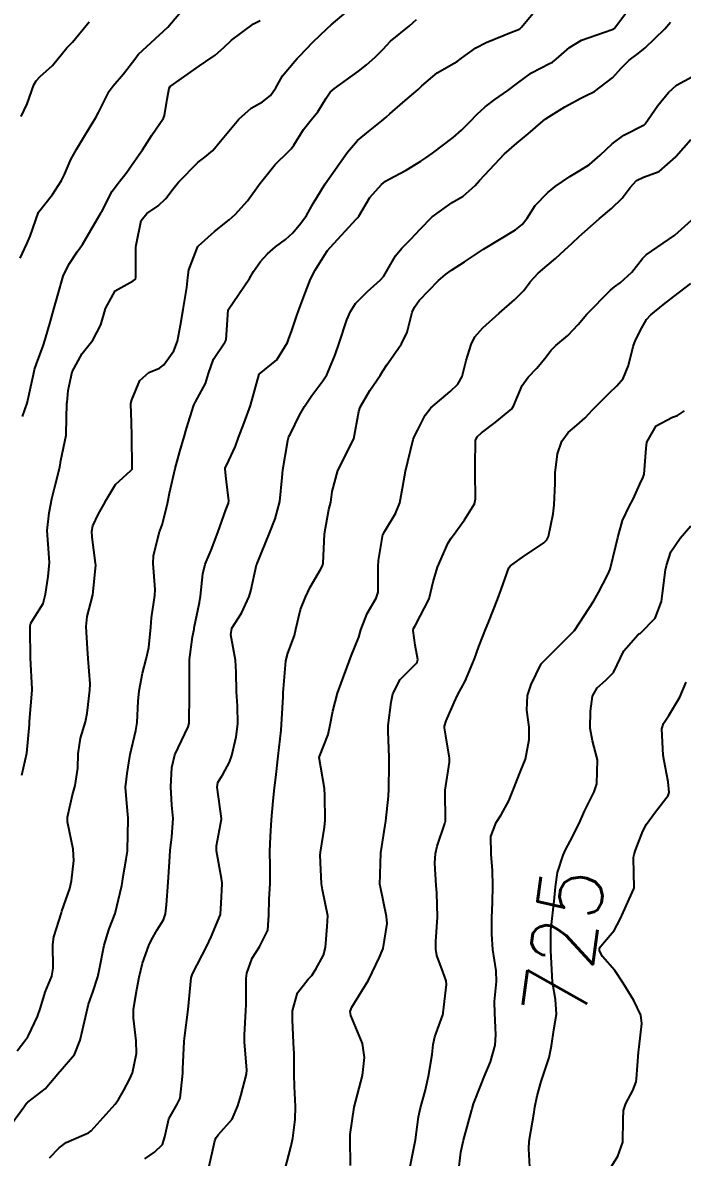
# Model space of a CAD drawing. Header units: metres. Extents: x 298520 to 308411, y 7433745 to 7450750.
# Drawn here: x 299905 to 299946.4, y 7449355.4 to 7449426.7 of the extents above; entities that cross this region are included whole.
import ezdxf
from ezdxf.enums import TextEntityAlignment as Align

# ---------------------------------------------------------------- set-up
doc = ezdxf.new("R2010")
doc.units = ezdxf.units.M
doc.header["$LTSCALE"] = 10
for name, color, linetype in [('Cotas', 45, 'Continuous'), ('Curvas de Nivel 1m', 11, 'Continuous'), ('Curvas de Nivel 5m', 15, 'Continuous')]:
    doc.layers.add(name, color=color, linetype=linetype)
doc.styles.add('Style-STANDARD', font='STANDARD.shx')

msp = doc.modelspace()

# ---------------------------------------------------------------- linework, layer by layer
at = {"layer": 'Curvas de Nivel 1m', "flags": 128}
for points, elevation in [([(299904.839, 7449411.892), (299905.262, 7449412.777), (299905.472, 7449413.271), (299905.983, 7449414.77), (299906.871, 7449415.89), (299907.442, 7449416.756), (299907.625, 7449417.146), (299908.026, 7449418.08), (299908.388, 7449418.745), (299908.893, 7449419.589), (299909.585, 7449420.727), (299909.755, 7449421.027), (299910.067, 7449421.659), (299910.425, 7449422.369), (299910.674, 7449422.714), (299911.335, 7449423.463), (299912.101, 7449424.472), (299912.197, 7449424.604), (299912.281, 7449424.698), (299914.12, 7449426.406), (299914.352, 7449426.668), (299915.162, 7449427.635)], 713), ([(299903.79, 7449356.793), (299905.056, 7449358.519), (299905.235, 7449358.771), (299905.274, 7449358.81), (299905.314, 7449358.842), (299906.409, 7449359.677), (299907.306, 7449360.75), (299907.322, 7449360.772), (299907.343, 7449360.793), (299908.259, 7449361.836), (299908.605, 7449362.738), (299908.747, 7449363.362), (299909.058, 7449364.733), (299909.135, 7449364.993), (299909.403, 7449365.755), (299909.715, 7449366.725), (299909.81, 7449367.118), (299910.109, 7449368.72), (299910.422, 7449369.741), (299910.806, 7449370.71), (299911.232, 7449372.455), (299911.261, 7449372.703), (299911.29, 7449372.899), (299911.504, 7449374.117), (299911.584, 7449374.627), (299911.588, 7449374.699), (299911.617, 7449376.614), (299911.617, 7449376.699), (299911.542, 7449377.628), (299911.46, 7449378.61), (299911.459, 7449378.701), (299911.466, 7449378.789), (299911.565, 7449379.495), (299911.719, 7449380.56), (299911.742, 7449380.698), (299912.096, 7449382.197), (299912.185, 7449382.694), (299912.259, 7449384.051), (299912.32, 7449384.693), (299912.533, 7449385.798), (299912.762, 7449386.689), (299912.93, 7449387.417), (299913.048, 7449388.686), (299913.094, 7449389.274), (299913.306, 7449390.684), (299913.322, 7449391.069), (299913.202, 7449392.685), (299913.221, 7449393.192), (299913.598, 7449394.681), (299913.636, 7449394.79), (299913.75, 7449395.135), (299914.08, 7449396.364), (299914.146, 7449396.674), (299914.227, 7449397.122), (299914.581, 7449398.668), (299914.869, 7449399.73), (299915.142, 7449400.66), (299915.294, 7449401.184), (299915.742, 7449402.652), (299915.845, 7449402.857), (299916.487, 7449404.014), (299916.67, 7449404.642), (299916.986, 7449405.529), (299917.726, 7449406.632), (299917.773, 7449406.752), (299917.913, 7449408.63), (299919.245, 7449410.61), (299919.508, 7449411.037), (299919.949, 7449411.676), (299920.387, 7449412.165), (299920.882, 7449412.591), (299921.501, 7449413.051), (299921.972, 7449413.476), (299922.479, 7449414.073), (299922.822, 7449414.572), (299923.254, 7449415.308), (299924.013, 7449416.56), (299925.405, 7449418.539), (299926.04, 7449419.275), (299926.722, 7449419.848), (299927.571, 7449420.515), (299927.829, 7449420.74), (299928.06, 7449420.952), (299928.893, 7449421.675), (299929.839, 7449422.484), (299930.085, 7449422.717), (299931.039, 7449423.525), (299932.1, 7449424.129), (299932.307, 7449424.252), (299932.568, 7449424.455), (299933.465, 7449425.091), (299934.113, 7449425.439), (299935.822, 7449426.117), (299936.121, 7449426.238), (299936.233, 7449426.297), (299936.34, 7449426.408), (299937.162, 7449427.375)], 717), ([(299906.689, 7449355.346), (299907.285, 7449355.97), (299907.723, 7449356.311), (299908.696, 7449356.736), (299909.12, 7449356.906), (299909.296, 7449357.035), (299910.799, 7449358.708), (299911.013, 7449359.009), (299911.326, 7449359.556), (299911.729, 7449360.304), (299911.891, 7449360.695), (299912.147, 7449361.9), (299912.125, 7449362.692), (299911.961, 7449364.118), (299911.968, 7449364.694), (299912.167, 7449365.931), (299912.307, 7449366.691), (299912.525, 7449367.586), (299912.918, 7449368.685), (299913.086, 7449369.036), (299913.448, 7449369.673), (299913.835, 7449370.296), (299913.976, 7449370.672), (299914.032, 7449371.235), (299914.142, 7449372.67), (299914.229, 7449373.942), (299914.267, 7449374.669), (299914.363, 7449375.509), (299914.444, 7449376.666), (299914.374, 7449377.5), (299914.309, 7449378.669), (299914.364, 7449379.875), (299914.556, 7449380.665), (299915.384, 7449382.436), (299915.449, 7449382.652), (299915.472, 7449384.503), (299915.48, 7449384.652), (299915.479, 7449384.798), (299915.48, 7449386.653), (299915.667, 7449388.083), (299915.761, 7449388.56), (299915.779, 7449388.649), (299916.108, 7449390.234), (299916.175, 7449390.645), (299916.315, 7449392.046), (299916.469, 7449392.643), (299916.837, 7449393.534), (299917.255, 7449394.635), (299917.381, 7449395.001), (299917.764, 7449396.062), (299917.922, 7449396.477), (299917.946, 7449396.628), (299917.787, 7449398.006), (299917.715, 7449398.631), (299917.725, 7449398.7), (299917.795, 7449398.854), (299918.364, 7449400.068), (299918.565, 7449400.622), (299918.908, 7449401.538), (299919.319, 7449402.615), (299919.863, 7449404.6), (299920.975, 7449405.49), (299921.634, 7449406.583), (299921.705, 7449406.772), (299921.901, 7449407.341), (299922.217, 7449408.27), (299922.327, 7449408.576), (299922.758, 7449409.738), (299923.084, 7449410.568), (299923.375, 7449411.132), (299923.956, 7449412.072), (299924.157, 7449412.36), (299924.327, 7449412.555), (299925.981, 7449414.346), (299926.066, 7449414.445), (299926.115, 7449414.529), (299926.818, 7449415.705), (299927.545, 7449416.515), (299927.804, 7449416.723), (299928.016, 7449416.853), (299929.094, 7449417.422), (299930.025, 7449417.98), (299930.334, 7449418.18), (299930.759, 7449418.479), (299932.043, 7449419.47), (299932.571, 7449419.931), (299933.087, 7449420.45), (299933.566, 7449420.94), (299934.067, 7449421.384), (299934.658, 7449421.848), (299935.48, 7449422.419), (299936.088, 7449422.876), (299936.973, 7449423.523), (299938.1, 7449424.111), (299938.28, 7449424.209), (299938.513, 7449424.386), (299939.366, 7449425.122), (299940.115, 7449425.587), (299942.031, 7449426.25), (299942.122, 7449426.291), (299942.153, 7449426.31), (299942.183, 7449426.339), (299943.023, 7449427.447)], 718), ([(299904.641, 7449362.066), (299905.198, 7449362.772), (299905.268, 7449362.867), (299905.367, 7449363.032), (299905.92, 7449364.23), (299906.106, 7449364.763), (299906.407, 7449365.755), (299906.818, 7449366.756), (299906.915, 7449367.258), (299906.887, 7449368.755), (299906.956, 7449369.239), (299907.436, 7449370.75), (299907.44, 7449370.773), (299907.464, 7449370.836), (299907.954, 7449372.27), (299908.058, 7449372.744), (299908.206, 7449374.04), (299908.171, 7449374.743), (299907.82, 7449376.457), (299907.809, 7449376.747), (299908.134, 7449378.158), (299908.296, 7449378.743), (299908.468, 7449379.843), (299908.478, 7449380.741), (299908.619, 7449381.713), (299908.937, 7449382.737), (299909.05, 7449383.294), (299909.223, 7449384.734), (299909.231, 7449385.132), (299909.105, 7449386.735), (299909.065, 7449387.33), (299908.987, 7449388.737), (299909.051, 7449389.368), (299909.396, 7449390.725), (299909.585, 7449392.585), (299909.575, 7449392.722), (299909.353, 7449394.34), (299909.332, 7449394.726), (299909.403, 7449395.07), (299909.759, 7449395.817), (299910.089, 7449396.396), (299910.252, 7449396.715), (299910.83, 7449397.662), (299911.791, 7449398.533), (299911.868, 7449398.624), (299911.882, 7449398.699), (299911.851, 7449400.671), (299911.854, 7449400.7), (299911.832, 7449401.575), (299911.786, 7449402.701), (299911.786, 7449402.758), (299911.846, 7449402.97), (299912.364, 7449404.189), (299912.931, 7449404.689), (299913.584, 7449404.966), (299913.87, 7449405.176), (299914.496, 7449406.059), (299914.723, 7449406.668), (299914.907, 7449407.669), (299915.069, 7449408.663), (299915.315, 7449410.047), (299915.375, 7449410.658), (299915.444, 7449411.154), (299915.961, 7449412.52), (299916.002, 7449412.61), (299916.036, 7449412.649), (299917.05, 7449413.561), (299917.98, 7449414.288), (299918.356, 7449414.624), (299919.115, 7449415.494), (299919.92, 7449416.601), (299920.014, 7449416.73), (299920.858, 7449417.759), (299921.692, 7449418.583), (299921.865, 7449418.752), (299922.037, 7449418.994), (299922.65, 7449419.971), (299923.123, 7449420.569), (299923.539, 7449421.087), (299924.074, 7449421.939), (299924.327, 7449422.309), (299924.598, 7449422.552), (299926.094, 7449423.636), (299926.592, 7449424.031), (299927.156, 7449424.519), (299927.625, 7449424.998), (299928.113, 7449425.516), (299929.3, 7449426.492), (299929.733, 7449426.882)], 716), ([(299904.897, 7449420.782), (299905.272, 7449421.571), (299905.698, 7449422.774), (299905.831, 7449423.027), (299906.088, 7449423.3), (299906.866, 7449423.992), (299907.505, 7449424.756), (299907.769, 7449425.092), (299908.114, 7449425.463), (299909.177, 7449426.734)], 712), ([(299904.986, 7449401.934), (299905.279, 7449402.778), (299905.667, 7449404.579), (299905.706, 7449404.772), (299905.744, 7449404.892), (299905.87, 7449405.243), (299906.281, 7449406.372), (299906.416, 7449406.765), (299906.744, 7449407.922), (299906.981, 7449408.759), (299907.19, 7449409.488), (299907.548, 7449410.754), (299907.661, 7449411.028), (299907.945, 7449411.543), (299908.427, 7449412.272), (299908.749, 7449412.738), (299909.806, 7449414.547), (299909.902, 7449414.721), (299909.935, 7449414.769), (299909.985, 7449414.857), (299910.621, 7449416.097), (299911.085, 7449416.709), (299911.501, 7449417.222), (299912.026, 7449417.987), (299912.323, 7449418.405), (299912.523, 7449418.695), (299913.115, 7449419.617), (299913.834, 7449420.682), (299913.898, 7449420.839), (299914.071, 7449421.87), (299914.189, 7449422.57), (299914.266, 7449422.677), (299916.096, 7449423.975), (299916.509, 7449424.235), (299917.095, 7449424.64), (299917.625, 7449425.117), (299918.112, 7449425.585), (299919.5, 7449426.609), (299919.91, 7449426.819)], 714), ([(299912.678, 7449355.287), (299913.283, 7449355.698), (299913.773, 7449356.19), (299913.932, 7449356.674), (299914.188, 7449357.787), (299914.686, 7449358.666), (299914.882, 7449359.102), (299915.049, 7449360.663), (299915.063, 7449360.945), (299915.142, 7449362.662), (299915.158, 7449362.87), (299915.393, 7449364.66), (299915.584, 7449366.657), (299915.67, 7449366.91), (299916.561, 7449368.639), (299916.841, 7449369.237), (299917.423, 7449370.63), (299917.431, 7449370.662), (299917.47, 7449371.34), (299917.539, 7449372.573), (299917.534, 7449372.629), (299917.486, 7449372.903), (299917.164, 7449374.633), (299917.179, 7449374.962), (299917.488, 7449376.63), (299917.491, 7449376.673), (299917.207, 7449378.633), (299917.259, 7449378.931), (299917.565, 7449379.428), (299917.993, 7449380.21), (299918.134, 7449380.624), (299918.42, 7449381.796), (299918.506, 7449382.621), (299918.485, 7449383.751), (299918.431, 7449384.622), (299918.401, 7449385.863), (299918.362, 7449386.623), (299918.078, 7449388.217), (299918.129, 7449388.625), (299918.735, 7449389.572), (299919.224, 7449390.615), (299919.338, 7449390.982), (299919.695, 7449392.61), (299919.7, 7449392.633), (299919.724, 7449392.69), (299920.496, 7449394.599), (299920.856, 7449395.494), (299921.151, 7449396.589), (299921.298, 7449398.097), (299921.343, 7449398.587), (299921.663, 7449400.433), (299921.695, 7449400.582), (299921.729, 7449400.667), (299921.817, 7449400.847), (299922.4, 7449402.009), (299922.696, 7449402.571), (299923.157, 7449403.259), (299923.859, 7449404.178), (299924.1, 7449404.556), (299924.625, 7449405.806), (299924.874, 7449406.545), (299925.372, 7449408.003), (299925.589, 7449408.535), (299925.918, 7449409.044), (299926.666, 7449409.782), (299927.488, 7449410.514), (299927.698, 7449410.751), (299927.943, 7449411.196), (299928.429, 7449412.032), (299928.814, 7449412.501), (299929.381, 7449413.083), (299929.975, 7449413.713), (299930.734, 7449414.479), (299931.992, 7449415.38), (299932.678, 7449415.772), (299933.42, 7449416.446), (299933.692, 7449416.758), (299934.013, 7449417.096), (299934.66, 7449417.794), (299935.255, 7449418.422), (299936.04, 7449419.113), (299936.762, 7449419.686), (299937.566, 7449420.395), (299937.834, 7449420.614), (299938.059, 7449420.764), (299939.064, 7449421.384), (299940.076, 7449421.938), (299940.369, 7449422.075), (299940.936, 7449422.357), (299942.092, 7449423.234), (299942.61, 7449423.823), (299943.101, 7449424.33), (299943.677, 7449424.754), (299944.111, 7449425.091), (299945.348, 7449426.302), (299945.711, 7449426.714)], 719), ([(299921.461, 7449354.578), (299921.849, 7449356.012), (299921.973, 7449356.573), (299922.116, 7449357.761), (299922.14, 7449358.572), (299922.066, 7449359.838), (299922.046, 7449360.573), (299922.046, 7449361.883), (299922.005, 7449362.574), (299921.941, 7449364.018), (299921.95, 7449364.574), (299922.256, 7449365.72), (299922.934, 7449366.565), (299923.165, 7449366.813), (299923.419, 7449367.2), (299923.909, 7449368.075), (299924.031, 7449368.554), (299924.13, 7449369.876), (299924.161, 7449370.553), (299923.844, 7449372.191), (299923.771, 7449372.557), (299923.689, 7449374.37), (299923.708, 7449374.558), (299923.964, 7449376.118), (299923.993, 7449376.555), (299923.991, 7449378.113), (299923.957, 7449378.556), (299923.633, 7449380.509), (299923.637, 7449380.559), (299924.201, 7449381.95), (299924.325, 7449382.553), (299924.485, 7449383.42), (299924.777, 7449384.543), (299925, 7449385.172), (299925.502, 7449386.532), (299925.657, 7449386.928), (299926.122, 7449388.071), (299926.253, 7449388.524), (299926.647, 7449389.562), (299927.205, 7449390.515), (299927.327, 7449390.894), (299927.33, 7449392.514), (299927.352, 7449392.889), (299927.635, 7449394.511), (299927.667, 7449394.588), (299927.746, 7449394.727), (299928.421, 7449395.846), (299928.686, 7449396.501), (299928.856, 7449397.426), (299929.052, 7449398.497), (299929.199, 7449399.096), (299929.53, 7449400.493), (299929.612, 7449400.696), (299929.822, 7449401.094), (299930.297, 7449402.022), (299930.649, 7449402.478), (299931.853, 7449403.513), (299932.348, 7449403.965), (299932.616, 7449404.452), (299932.866, 7449405.462), (299933.169, 7449406.447), (299933.412, 7449406.931), (299933.903, 7449407.498), (299934.929, 7449408.425), (299935.922, 7449409.278), (299936.483, 7449409.849), (299936.884, 7449410.4), (299937.386, 7449410.95), (299937.949, 7449411.432), (299938.474, 7449411.865), (299939.05, 7449412.379), (299939.523, 7449412.819), (299939.972, 7449413.239), (299941.213, 7449414.352), (299941.989, 7449414.995), (299942.672, 7449415.657), (299943.17, 7449416.328), (299943.569, 7449416.765), (299944.013, 7449416.969), (299944.988, 7449417.336), (299946.032, 7449418.245), (299946.054, 7449418.269), (299946.069, 7449418.29), (299946.994, 7449419.33)], 721), ([(299925.605, 7449354.863), (299925.567, 7449356.536), (299925.579, 7449356.819), (299925.825, 7449358.532), (299926.137, 7449359.722), (299926.355, 7449360.525), (299926.479, 7449361.648), (299926.352, 7449362.525), (299925.626, 7449364.299), (299925.581, 7449364.537), (299925.682, 7449364.822), (299926.722, 7449366.52), (299927.427, 7449367.957), (299927.594, 7449368.345), (299927.644, 7449368.508), (299927.89, 7449370.072), (299927.854, 7449370.506), (299927.481, 7449372.348), (299927.454, 7449372.482), (299927.448, 7449372.511), (299927.503, 7449374.51), (299927.778, 7449376.259), (299927.824, 7449376.507), (299927.988, 7449378.066), (299927.997, 7449378.506), (299928.021, 7449380.061), (299928.03, 7449380.506), (299927.953, 7449382.153), (299927.963, 7449382.506), (299928.149, 7449383.973), (299928.265, 7449384.504), (299928.722, 7449385.414), (299929.651, 7449386.343), (299929.728, 7449386.412), (299929.778, 7449386.488), (299929.833, 7449386.665), (299929.664, 7449387.567), (299929.542, 7449388.491), (299929.564, 7449388.601), (299929.678, 7449388.811), (299930.535, 7449390.477), (299930.793, 7449391.553), (299931.063, 7449392.47), (299931.738, 7449393.994), (299931.917, 7449394.282), (299932.054, 7449394.457), (299932.764, 7449395.444), (299933.378, 7449396.444), (299933.455, 7449396.765), (299933.425, 7449398.444), (299933.424, 7449398.817), (299933.46, 7449400.444), (299933.581, 7449400.678), (299933.82, 7449400.9), (299934.695, 7449401.562), (299935.735, 7449402.412), (299935.845, 7449402.588), (299936.374, 7449403.889), (299936.755, 7449404.401), (299937.303, 7449404.964), (299937.882, 7449405.675), (299938.194, 7449406.082), (299938.498, 7449406.384), (299939.257, 7449407.019), (299939.906, 7449407.706), (299940.456, 7449408.362), (299941.928, 7449409.872), (299942.188, 7449410.08), (299942.552, 7449410.334), (299943.274, 7449410.996), (299943.956, 7449411.857), (299944.185, 7449412.092), (299944.516, 7449412.314), (299945.973, 7449413.324), (299947.019, 7449414.28)], 722), ([(299929.273, 7449354.49), (299929.624, 7449356.152), (299929.685, 7449356.486), (299929.868, 7449357.924), (299929.99, 7449358.483), (299930.28, 7449359.529), (299930.497, 7449360.478), (299930.727, 7449361.839), (299930.782, 7449362.469), (299930.888, 7449362.95), (299931.391, 7449364.332), (299931.419, 7449364.433), (299931.426, 7449364.46), (299931.633, 7449366.236), (299931.611, 7449366.458), (299931.418, 7449367.001), (299931.015, 7449368.053), (299930.95, 7449368.467), (299930.957, 7449368.95), (299931.064, 7449370.466), (299931.011, 7449371.999), (299930.972, 7449372.468), (299930.894, 7449373.866), (299930.928, 7449374.469), (299931.04, 7449374.937), (299931.531, 7449376.357), (299931.554, 7449376.438), (299931.559, 7449376.46), (299931.553, 7449378.46), (299931.817, 7449380.22), (299931.817, 7449380.458), (299931.597, 7449381.875), (299931.5, 7449382.36), (299931.496, 7449382.462), (299931.606, 7449382.813), (299932.113, 7449383.96), (299932.348, 7449384.453), (299932.794, 7449385.29), (299933.292, 7449386.444), (299933.388, 7449386.71), (299933.663, 7449387.476), (299933.936, 7449388.171), (299934.044, 7449388.436), (299934.294, 7449389.049), (299934.844, 7449390.428), (299935.059, 7449391.07), (299935.55, 7449392.422), (299935.622, 7449392.523), (299935.725, 7449392.609), (299936.405, 7449393.085), (299937.739, 7449393.992), (299937.938, 7449394.191), (299938.03, 7449394.387), (299938.326, 7449395.823), (299938.39, 7449396.384), (299938.448, 7449397.722), (299938.467, 7449398.383), (299938.598, 7449399.59), (299938.879, 7449400.379), (299939.274, 7449400.923), (299939.828, 7449401.398), (299940.346, 7449401.852), (299940.795, 7449402.356), (299941.854, 7449403.405), (299942.341, 7449403.853), (299942.74, 7449404.331), (299943.073, 7449405.13), (299943.363, 7449406.325), (299943.498, 7449406.723), (299943.905, 7449407.505), (299944.207, 7449408.02), (299944.464, 7449408.314), (299945.263, 7449408.963), (299945.925, 7449409.477), (299946.978, 7449410.284)], 723), ([(299932.375, 7449354.453), (299932.533, 7449355.699), (299932.693, 7449356.449), (299933.223, 7449358.352), (299933.245, 7449358.441), (299933.255, 7449358.5), (299933.317, 7449358.739), (299933.812, 7449359.959), (299934.003, 7449360.433), (299934.399, 7449361.383), (299934.685, 7449362.427), (299934.726, 7449363.073), (299934.661, 7449364.427), (299934.655, 7449365.167), (299934.769, 7449366.426), (299934.742, 7449367.105), (299934.549, 7449368.429), (299934.484, 7449369.393), (299934.485, 7449370.43), (299934.513, 7449371.389), (299934.536, 7449372.429), (299934.513, 7449373.41), (299934.436, 7449374.431), (299934.412, 7449375.539), (299934.747, 7449376.428), (299935.07, 7449376.892), (299935.547, 7449377.789), (299935.788, 7449378.416), (299936.301, 7449379.68), (299936.594, 7449380.405), (299936.828, 7449381.634), (299936.822, 7449382.402), (299936.681, 7449383.472), (299936.724, 7449384.403), (299936.949, 7449385.084), (299937.587, 7449386.391), (299937.654, 7449386.478), (299939.57, 7449388.371), (299939.674, 7449388.492), (299940.898, 7449390.352), (299941.171, 7449390.878), (299941.717, 7449391.919), (299941.858, 7449392.201), (299941.904, 7449392.338), (299942.277, 7449393.795), (299942.399, 7449394.333), (299942.699, 7449395.391), (299943.139, 7449396.326), (299943.356, 7449396.745), (299943.787, 7449397.685), (299943.985, 7449398.124), (299944.044, 7449398.317), (299944.176, 7449399.95), (299944.227, 7449400.316), (299944.796, 7449401.343), (299945.837, 7449401.891), (299946.137, 7449401.997), (299946.591, 7449402.289)], 724), ([(299941.714, 7449354.343), (299942.395, 7449355.445), (299942.717, 7449356.329), (299942.74, 7449357.762), (299942.757, 7449358.328), (299942.889, 7449358.757), (299943.332, 7449359.576), (299943.546, 7449360.112), (299943.578, 7449360.318), (299943.698, 7449361.978), (299943.736, 7449362.316), (299943.897, 7449363.795), (299943.838, 7449364.315), (299943.397, 7449365.229), (299942.741, 7449366.33), (299942.2, 7449367.118), (299941.429, 7449368), (299941.241, 7449368.352), (299941.254, 7449368.533), (299941.439, 7449368.778), (299942.166, 7449369.625), (299942.548, 7449370.334), (299943.41, 7449372.249), (299943.425, 7449372.321), (299943.386, 7449374.206), (299943.4, 7449374.322), (299943.421, 7449374.404), (299943.508, 7449374.673), (299943.962, 7449375.88), (299944.195, 7449376.313), (299944.759, 7449377.09), (299945.551, 7449378.11), (299945.622, 7449378.299), (299945.563, 7449378.975), (299945.3, 7449380.303), (299945.241, 7449380.649), (299945.155, 7449382.304), (299945.269, 7449382.641), (299945.611, 7449383.139), (299946.299, 7449384.29), (299946.694, 7449385.227)], 726)]:
    msp.add_lwpolyline(points, dxfattribs=dict(at, elevation=elevation))
at = {"layer": 'Curvas de Nivel 5m', "flags": 128}
for points, elevation in [([(299904.939, 7449379.402), (299905.253, 7449380.775), (299905.415, 7449382.586), (299905.427, 7449382.773), (299905.591, 7449384.738), (299905.595, 7449384.77), (299905.592, 7449384.801), (299905.492, 7449386.772), (299905.465, 7449388.567), (299905.473, 7449388.773), (299905.512, 7449388.936), (299905.68, 7449389.212), (299906.281, 7449390.177), (299906.426, 7449390.763), (299906.592, 7449391.883), (299906.673, 7449392.761), (299906.585, 7449393.911), (299906.54, 7449394.762), (299906.649, 7449395.872), (299906.818, 7449396.76), (299907.021, 7449397.517), (299907.321, 7449398.755), (299907.394, 7449399.159), (299907.722, 7449400.751), (299907.73, 7449400.844), (299907.778, 7449402.751), (299907.78, 7449402.814), (299907.851, 7449403.575), (299908.093, 7449404.747), (299908.73, 7449405.887), (299909.395, 7449406.727), (299909.903, 7449407.696), (299910.132, 7449408.497), (299910.191, 7449408.717), (299910.796, 7449409.84), (299911.931, 7449410.468), (299912.074, 7449410.556), (299912.111, 7449410.698), (299912.111, 7449412.548), (299912.122, 7449412.698), (299912.431, 7449414.242), (299912.8, 7449414.692), (299913.509, 7449415.166), (299913.997, 7449415.639), (299914.445, 7449416.235), (299914.782, 7449416.668), (299916.025, 7449417.907), (299916.451, 7449418.223), (299916.946, 7449418.641), (299917.434, 7449419.241), (299918.047, 7449419.992), (299918.576, 7449420.622), (299919.359, 7449421.315), (299920.07, 7449421.709), (299920.564, 7449422.107), (299920.894, 7449422.592), (299921.329, 7449423.349), (299922.1, 7449424.265), (299922.254, 7449424.426), (299922.388, 7449424.577), (299923.232, 7449425.448), (299924.121, 7449426.324), (299924.373, 7449426.556), (299925.331, 7449427.346)], 715), ([(299916.678, 7449354.639), (299917.077, 7449356.419), (299917.146, 7449356.632), (299917.295, 7449356.818), (299918.161, 7449357.765), (299918.524, 7449358.618), (299918.701, 7449359.237), (299919.059, 7449360.613), (299919.076, 7449360.883), (299918.939, 7449362.614), (299918.931, 7449363.053), (299919.024, 7449364.614), (299919.036, 7449364.974), (299919.038, 7449366.614), (299919.082, 7449366.948), (299919.426, 7449367.885), (299919.867, 7449368.603), (299920.394, 7449369.65), (299920.469, 7449370.595), (299920.484, 7449371.606), (299920.542, 7449372.594), (299920.542, 7449373.643), (299920.528, 7449374.595), (299920.563, 7449375.549), (299920.633, 7449376.594), (299920.727, 7449377.775), (299920.827, 7449378.591), (299920.905, 7449379.247), (299921.04, 7449380.588), (299921.233, 7449382.22), (299921.267, 7449382.585), (299921.359, 7449384.323), (299921.371, 7449384.584), (299921.387, 7449384.823), (299921.534, 7449386.582), (299921.658, 7449387.068), (299922.082, 7449388.162), (299922.158, 7449388.575), (299922.463, 7449389.8), (299922.771, 7449390.569), (299923.064, 7449391.211), (299923.72, 7449392.317), (299923.841, 7449392.558), (299923.87, 7449392.704), (299923.97, 7449394.557), (299924.234, 7449396.085), (299924.352, 7449396.551), (299924.447, 7449397.217), (299924.807, 7449398.545), (299925.813, 7449400.53), (299926.116, 7449402.25), (299926.21, 7449402.526), (299926.813, 7449403.56), (299927.454, 7449404.514), (299927.614, 7449404.765), (299927.873, 7449405.173), (299928.427, 7449405.962), (299928.805, 7449406.501), (299929.157, 7449407.24), (299929.47, 7449408.494), (299929.608, 7449408.801), (299929.92, 7449409.212), (299931.132, 7449410.472), (299931.558, 7449410.847), (299931.943, 7449411.135), (299932.752, 7449411.65), (299933.963, 7449412.44), (299935.975, 7449413.656), (299936.39, 7449413.995), (299936.695, 7449414.403), (299937.199, 7449415.19), (299937.999, 7449416.019), (299938.204, 7449416.185), (299938.46, 7449416.385), (299939.377, 7449417.012), (299940.018, 7449417.394), (299940.61, 7449417.776), (299941.29, 7449418.351), (299942.04, 7449419.072), (299942.769, 7449419.609), (299944.052, 7449420.26), (299944.117, 7449420.319), (299944.903, 7449421.474), (299945.579, 7449422.298), (299946.088, 7449422.757), (299947.084, 7449423.289)], 720), ([(299936.886, 7449354.396), (299936.81, 7449355.919), (299936.832, 7449356.397), (299937.132, 7449358.213), (299937.161, 7449358.392), (299937.182, 7449358.524), (299937.326, 7449359.233), (299937.585, 7449360.142), (299937.667, 7449360.387), (299938.085, 7449361.653), (299938.223, 7449362.381), (299938.371, 7449363.381), (299938.54, 7449364.378), (299938.473, 7449365.303), (299938.288, 7449366.381), (299938.229, 7449367.578), (299938.189, 7449368.382), (299938.192, 7449369.642), (299938.272, 7449370.382), (299938.388, 7449371.466), (299938.475, 7449372.38), (299938.603, 7449373.267), (299938.955, 7449374.375), (299939.137, 7449374.745), (299939.519, 7449375.472), (299939.823, 7449376.073), (299939.957, 7449376.364), (299940.303, 7449377.121), (299940.903, 7449378.35), (299941.067, 7449378.84), (299941.109, 7449380.347), (299940.795, 7449381.552), (299940.649, 7449382.354), (299940.685, 7449383.425), (299940.807, 7449384.352), (299941.093, 7449384.886), (299941.638, 7449385.369), (299942.134, 7449385.847), (299942.351, 7449386.333), (299942.778, 7449387.213), (299943.672, 7449388.228), (299943.725, 7449388.267), (299943.815, 7449388.319), (299944.742, 7449389.25), (299945.134, 7449390.306), (299945.206, 7449390.799), (299945.398, 7449392.303), (299945.453, 7449392.575), (299945.734, 7449393.429), (299946.323, 7449394.291), (299946.978, 7449395.059)], 725)]:
    msp.add_lwpolyline(points, dxfattribs=dict(at, elevation=elevation))

# ---------------------------------------------------------------- texts
at = {"layer": 'Cotas', "style": 'Style-STANDARD'}
msp.add_text('725', height=4, rotation=81.98886, dxfattribs=at).set_placement((299938.991, 7449368.863, 725), align=Align.MIDDLE_CENTER)

doc.saveas('drawing.dxf')
